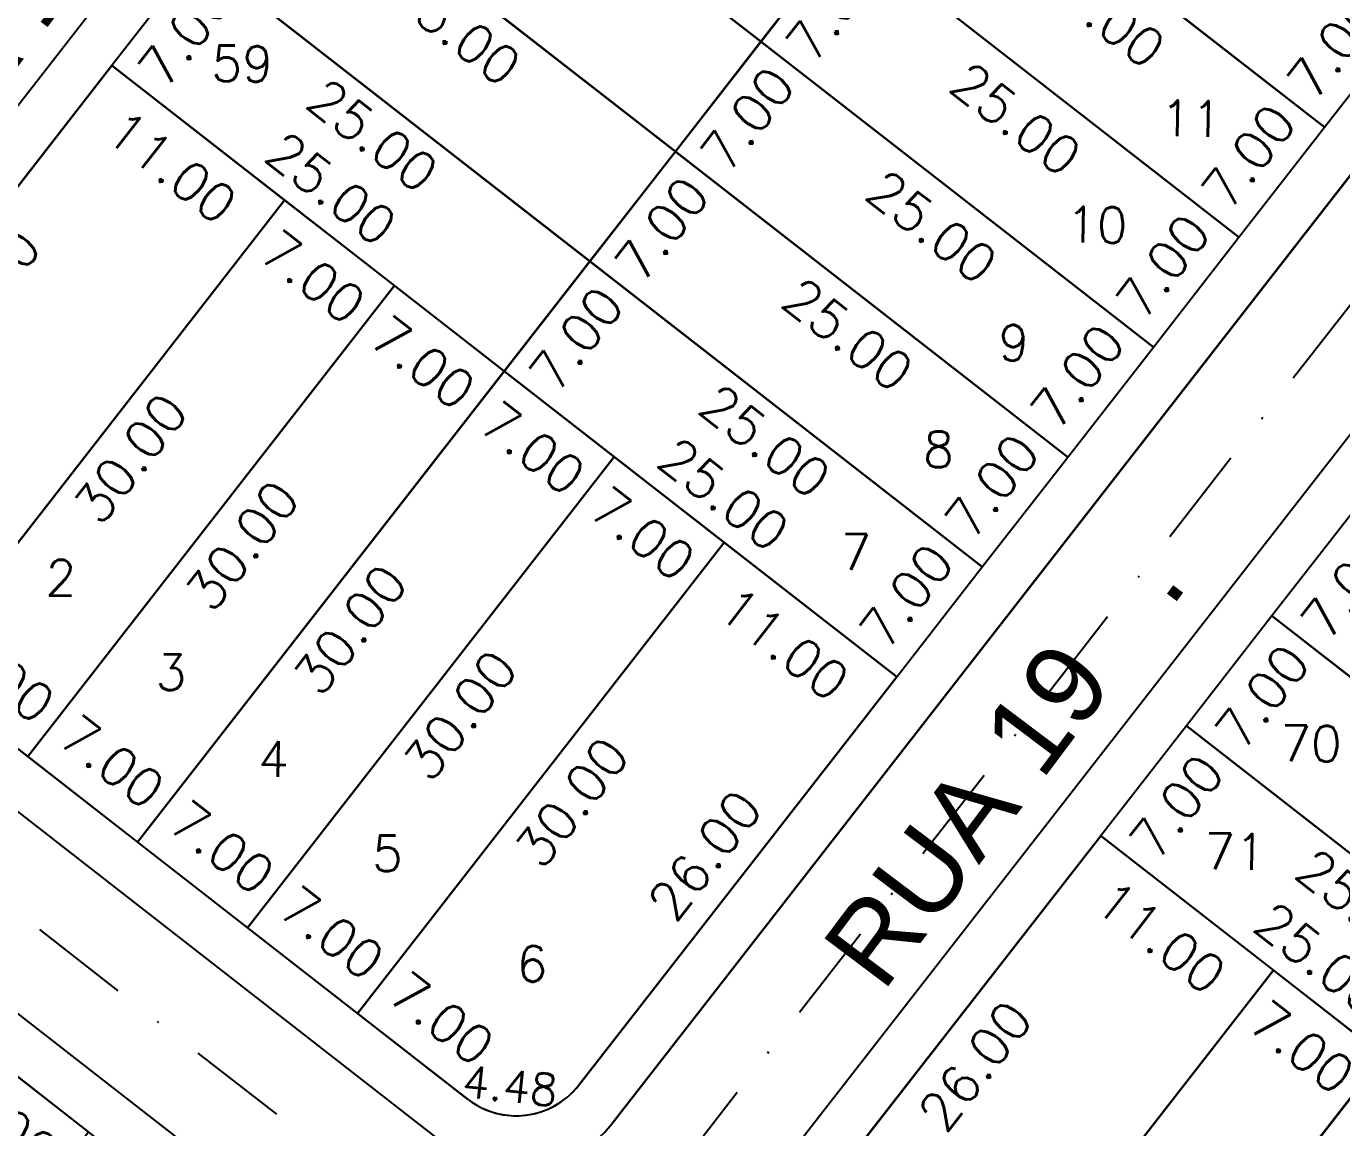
# Model space of a CAD drawing. Header units: millimetres. Extents: x -4430026 to 4783824, y 584 to 9593110.
# Drawn here: x 2707.8 to 2773.9, y 1276 to 1331.4 of the extents above; entities that cross this region are included whole.
import ezdxf
from ezdxf.enums import TextEntityAlignment as Align

# ---------------------------------------------------------------- set-up
doc = ezdxf.new("R2010")
doc.units = ezdxf.units.MM
doc.linetypes.add('CONTINUO', pattern=[0])
doc.linetypes.add('DASHDOT', pattern=[1, 0.5, -0.25, 0, -0.25])
for name, color, linetype in [('Calçada', 1, 'Continuous'), ('Cota', 8, 'Continuous'), ('Cota Curvas', 2, 'Continuous'), ('EIXO DAS VIAS', 252, 'DASHDOT'), ('Lotes', 2, 'Continuous'), ('Nomes de Ruas', 3, 'Continuous'), ('Numero de lotes', 5, 'Continuous')]:
    doc.layers.add(name, color=color, linetype=linetype)
doc.styles.add('arcad1', font='romans.shx')
doc.styles.add('ARIAL', font='arial.ttf', dxfattribs={"height": 0.25})
doc.styles.add('ROMANS', font='romans.shx')
doc.dimstyles.new('BOLA100', dxfattribs={"dimscale": 0, "dimtxt": 1.9, "dimasz": 0.18, "dimexe": 0.18, "dimexo": 0.063, "dimgap": 0, "dimtad": 1, "dimzin": 4, "dimdsep": 46, "dimtxsty": 'ROMANS', "dimcen": 0.09, "dimse1": 1, "dimse2": 1, "dimsd1": 1, "dimsd2": 1, "dimclrt": 256, "dimaunit": 1, "dimadec": 4, "dimazin": 0, "dimtfac": 1.2, "dimtix": 1, "dimtmove": 2, "dimatfit": 3, "dimfxl": 1, "dimtvp": 2, "dimtolj": 1, "dimtzin": 4, "dimarcsym": 0})

# ---------------------------------------------------------------- blocks, each defined once
blk = doc.blocks.new('*D1363')
at = {"layer": 'DEFPOINTS', "color": 0}
for p in [(2761.762, 1290.677), (2764.181, 1288.793), (2745.788, 1270.162)]:
    blk.add_point(p, dxfattribs=at)
at = {"layer": 'Cota', "insert": (2755.444, 1279.12), "char_height": 1.9, "attachment_point": 5, "rotation": 52.09358, "style": 'ROMANS'}
blk.add_mtext('\\A1;26.00', dxfattribs=at)
blk = doc.blocks.new('*D1364')
at = {"layer": 'DEFPOINTS', "color": 0}
for p in [(2770.441, 1283.919), (2772.681, 1282.174), (2752.01, 1260.248)]:
    blk.add_point(p, dxfattribs=at)
at = {"layer": 'Cota', "insert": (2762.716, 1270.923), "char_height": 1.9, "attachment_point": 5, "rotation": 52.09358, "style": 'ROMANS'}
blk.add_mtext('\\A1;30.00', dxfattribs=at)
blk = doc.blocks.new('*D1365')
at = {"layer": 'DEFPOINTS', "color": 0}
for p in [(2775.964, 1279.618), (2778.169, 1277.901), (2757.533, 1255.947)]:
    blk.add_point(p, dxfattribs=at)
at = {"layer": 'Cota', "insert": (2768.204, 1266.649), "char_height": 1.9, "attachment_point": 5, "rotation": 52.09358, "style": 'ROMANS'}
blk.add_mtext('\\A1;30.00', dxfattribs=at)
blk = doc.blocks.new('*D1391')
at = {"layer": 'DEFPOINTS', "color": 0}
for p in [(2766.063, 1296.2), (2768.481, 1294.316), (2761.762, 1290.677)]:
    blk.add_point(p, dxfattribs=at)
at = {"layer": 'Cota', "insert": (2765.581, 1292.139), "char_height": 1.9, "attachment_point": 5, "rotation": 52.09358, "style": 'ROMANS'}
blk.add_mtext('\\A1;7.00', dxfattribs=at)
blk = doc.blocks.new('*D1392')
at = {"layer": 'DEFPOINTS', "color": 0}
for p in [(2770.363, 1301.723), (2772.782, 1299.84), (2766.063, 1296.2)]:
    blk.add_point(p, dxfattribs=at)
at = {"layer": 'Cota', "insert": (2769.882, 1297.662), "char_height": 1.9, "attachment_point": 5, "rotation": 52.09358, "style": 'ROMANS'}
blk.add_mtext('\\A1;7.00', dxfattribs=at)
blk = doc.blocks.new('*D1393')
at = {"layer": 'DEFPOINTS', "color": 0}
for p in [(2774.664, 1307.246), (2777.082, 1305.363), (2770.363, 1301.723)]:
    blk.add_point(p, dxfattribs=at)
at = {"layer": 'Cota', "insert": (2774.183, 1303.185), "char_height": 1.9, "attachment_point": 5, "rotation": 52.09358, "style": 'ROMANS'}
blk.add_mtext('\\A1;7.00', dxfattribs=at)
blk = doc.blocks.new('*D1599')
at = {"layer": 'DEFPOINTS', "color": 0}
for p in [(2712.054, 1329.382), (2714.342, 1327.6), (2696.08, 1308.868)]:
    blk.add_point(p, dxfattribs=at)
at = {"layer": 'Cota', "insert": (2705.606, 1317.927), "char_height": 1.9, "attachment_point": 5, "rotation": 52.09358, "style": 'ROMANS'}
blk.add_mtext('\\A1;26.00', dxfattribs=at)
blk = doc.blocks.new('*D1600')
at = {"layer": 'DEFPOINTS', "color": 0}
for p in [(2720.733, 1322.624), (2722.955, 1320.894), (2702.302, 1298.954)]:
    blk.add_point(p, dxfattribs=at)
at = {"layer": 'Cota', "insert": (2712.989, 1309.643), "char_height": 1.9, "attachment_point": 5, "rotation": 52.09358, "style": 'ROMANS'}
blk.add_mtext('\\A1;30.00', dxfattribs=at)
blk = doc.blocks.new('*D1601')
at = {"layer": 'DEFPOINTS', "color": 0}
for p in [(2726.256, 1318.323), (2728.571, 1316.521), (2707.825, 1294.653)]:
    blk.add_point(p, dxfattribs=at)
at = {"layer": 'Cota', "insert": (2718.606, 1305.269), "char_height": 1.9, "attachment_point": 5, "rotation": 52.09358, "style": 'ROMANS'}
blk.add_mtext('\\A1;30.00', dxfattribs=at)
blk = doc.blocks.new('*D1602')
at = {"layer": 'DEFPOINTS', "color": 0}
for p in [(2731.779, 1314.023), (2734.001, 1312.293), (2713.348, 1290.352)]:
    blk.add_point(p, dxfattribs=at)
at = {"layer": 'Cota', "insert": (2724.035, 1301.042), "char_height": 1.9, "attachment_point": 5, "rotation": 52.09358, "style": 'ROMANS'}
blk.add_mtext('\\A1;30.00', dxfattribs=at)
blk = doc.blocks.new('*D1603')
at = {"layer": 'DEFPOINTS', "color": 0}
for p in [(2737.302, 1309.722), (2739.524, 1307.993), (2718.871, 1286.052)]:
    blk.add_point(p, dxfattribs=at)
at = {"layer": 'Cota', "insert": (2729.558, 1296.741), "char_height": 1.9, "attachment_point": 5, "rotation": 52.09358, "style": 'ROMANS'}
blk.add_mtext('\\A1;30.00', dxfattribs=at)
blk = doc.blocks.new('*D1604')
at = {"layer": 'DEFPOINTS', "color": 0}
for p in [(2742.826, 1305.422), (2745.14, 1303.619), (2724.394, 1281.751)]:
    blk.add_point(p, dxfattribs=at)
at = {"layer": 'Cota', "insert": (2735.175, 1292.368), "char_height": 1.9, "attachment_point": 5, "rotation": 52.09358, "style": 'ROMANS'}
blk.add_mtext('\\A1;30.00', dxfattribs=at)
blk = doc.blocks.new('*D1605')
at = {"layer": 'DEFPOINTS', "color": 0}
for p in [(2750.592, 1299.374), (2751.505, 1298.663), (2735.531, 1278.149)]:
    blk.add_point(p, dxfattribs=at)
at = {"layer": 'Cota', "insert": (2741.856, 1289.701), "char_height": 1.9, "attachment_point": 5, "rotation": 52.09358, "style": 'ROMANS'}
blk.add_mtext('\\A1;26.00', dxfattribs=at)
blk = doc.blocks.new('*D1606')
at = {"layer": 'DEFPOINTS', "color": 0}
for p in [(2754.893, 1304.897), (2755.805, 1304.187), (2751.505, 1298.663)]:
    blk.add_point(p, dxfattribs=at)
at = {"layer": 'Cota', "insert": (2751.993, 1302.719), "char_height": 1.9, "attachment_point": 5, "rotation": 52.09358, "style": 'ROMANS'}
blk.add_mtext('\\A1;7.00', dxfattribs=at)
blk = doc.blocks.new('*D1607')
at = {"layer": 'DEFPOINTS', "color": 0}
for p in [(2759.193, 1310.42), (2760.106, 1309.71), (2755.805, 1304.187)]:
    blk.add_point(p, dxfattribs=at)
at = {"layer": 'Cota', "insert": (2756.293, 1308.242), "char_height": 1.9, "attachment_point": 5, "rotation": 52.09358, "style": 'ROMANS'}
blk.add_mtext('\\A1;7.00', dxfattribs=at)
blk = doc.blocks.new('*D1608')
at = {"layer": 'DEFPOINTS', "color": 0}
for p in [(2763.494, 1315.943), (2764.407, 1315.233), (2760.106, 1309.71)]:
    blk.add_point(p, dxfattribs=at)
at = {"layer": 'Cota', "insert": (2760.594, 1313.766), "char_height": 1.9, "attachment_point": 5, "rotation": 52.09358, "style": 'ROMANS'}
blk.add_mtext('\\A1;7.00', dxfattribs=at)
blk = doc.blocks.new('*D1609')
at = {"layer": 'DEFPOINTS', "color": 0}
for p in [(2767.795, 1321.467), (2768.707, 1320.756), (2764.407, 1315.233)]:
    blk.add_point(p, dxfattribs=at)
at = {"layer": 'Cota', "insert": (2764.895, 1319.289), "char_height": 1.9, "attachment_point": 5, "rotation": 52.09358, "style": 'ROMANS'}
blk.add_mtext('\\A1;7.00', dxfattribs=at)
blk = doc.blocks.new('*D1610')
at = {"layer": 'DEFPOINTS', "color": 0}
for p in [(2772.095, 1326.99), (2773.008, 1326.279), (2768.707, 1320.756)]:
    blk.add_point(p, dxfattribs=at)
at = {"layer": 'Cota', "insert": (2769.195, 1324.812), "char_height": 1.9, "attachment_point": 5, "rotation": 52.09358, "style": 'ROMANS'}
blk.add_mtext('\\A1;7.00', dxfattribs=at)
blk = doc.blocks.new('*D1611')
at = {"layer": 'DEFPOINTS', "color": 0}
for p in [(2776.396, 1332.513), (2777.308, 1331.802), (2773.008, 1326.279)]:
    blk.add_point(p, dxfattribs=at)
at = {"layer": 'Cota', "insert": (2773.496, 1330.335), "char_height": 1.9, "attachment_point": 5, "rotation": 52.09358, "style": 'ROMANS'}
blk.add_mtext('\\A1;7.00', dxfattribs=at)
blk = doc.blocks.new('*D1614')
at = {"layer": 'DEFPOINTS', "color": 0}
for p in [(2736.08, 1319.546), (2738.301, 1317.816), (2731.779, 1314.023)]:
    blk.add_point(p, dxfattribs=at)
at = {"layer": 'Cota', "insert": (2735.401, 1315.638), "char_height": 1.9, "attachment_point": 5, "rotation": 52.09358, "style": 'ROMANS'}
blk.add_mtext('\\A1;7.00', dxfattribs=at)
blk = doc.blocks.new('*D1615')
at = {"layer": 'DEFPOINTS', "color": 0}
for p in [(2740.381, 1325.069), (2742.602, 1323.339), (2736.08, 1319.546)]:
    blk.add_point(p, dxfattribs=at)
at = {"layer": 'Cota', "insert": (2739.702, 1321.162), "char_height": 1.9, "attachment_point": 5, "rotation": 52.09358, "style": 'ROMANS'}
blk.add_mtext('\\A1;7.00', dxfattribs=at)
blk = doc.blocks.new('*D1616')
at = {"layer": 'DEFPOINTS', "color": 0}
for p in [(2744.681, 1330.592), (2746.902, 1328.863), (2740.381, 1325.069)]:
    blk.add_point(p, dxfattribs=at)
at = {"layer": 'Cota', "insert": (2744.003, 1326.685), "char_height": 1.9, "attachment_point": 5, "rotation": 52.09358, "style": 'ROMANS'}
blk.add_mtext('\\A1;7.00', dxfattribs=at)
blk = doc.blocks.new('*D1617')
at = {"layer": 'DEFPOINTS', "color": 0}
for p in [(2748.982, 1336.115), (2751.203, 1334.386), (2744.681, 1330.592)]:
    blk.add_point(p, dxfattribs=at)
at = {"layer": 'Cota', "insert": (2748.303, 1332.208), "char_height": 1.9, "attachment_point": 5, "rotation": 52.09358, "style": 'ROMANS'}
blk.add_mtext('\\A1;7.00', dxfattribs=at)
blk = doc.blocks.new('*D1622')
at = {"layer": 'DEFPOINTS', "color": 0}
for p in [(2716.355, 1334.905), (2718.643, 1333.123), (2712.054, 1329.382)]:
    blk.add_point(p, dxfattribs=at)
at = {"layer": 'Cota', "insert": (2715.743, 1330.945), "char_height": 1.9, "attachment_point": 5, "rotation": 52.09358, "style": 'ROMANS'}
blk.add_mtext('\\A1;7.00', dxfattribs=at)
blk = doc.blocks.new('*D4686')
at = {"layer": 'DEFPOINTS', "color": 0}
for p in [(2705.361, 1280.095), (2710.884, 1275.795), (2708.901, 1273.247)]:
    blk.add_point(p, dxfattribs=at)
at = {"layer": 'Cota', "insert": (2706.723, 1276.147), "char_height": 1.9, "attachment_point": 5, "rotation": 322.09432, "style": 'ROMANS'}
blk.add_mtext('\\A1;7.00', dxfattribs=at)
blk = doc.blocks.new('*D5087')
at = {"layer": 'DEFPOINTS', "color": 0}
for p in [(2702.302, 1298.954), (2708.714, 1295.794), (2707.825, 1294.653)]:
    blk.add_point(p, dxfattribs=at)
at = {"layer": 'Cota', "insert": (2706.536, 1298.694), "char_height": 1.9, "attachment_point": 5, "rotation": 322.09358, "style": 'ROMANS'}
blk.add_mtext('\\A1;7.00', dxfattribs=at)
blk = doc.blocks.new('*D5088')
at = {"layer": 'DEFPOINTS', "color": 0}
for p in [(2707.825, 1294.653), (2714.237, 1291.494), (2713.348, 1290.352)]:
    blk.add_point(p, dxfattribs=at)
at = {"layer": 'Cota', "insert": (2712.059, 1294.393), "char_height": 1.9, "attachment_point": 5, "rotation": 322.09358, "style": 'ROMANS'}
blk.add_mtext('\\A1;7.00', dxfattribs=at)
blk = doc.blocks.new('*D5089')
at = {"layer": 'DEFPOINTS', "color": 0}
for p in [(2713.348, 1290.352), (2719.76, 1287.193), (2718.871, 1286.052)]:
    blk.add_point(p, dxfattribs=at)
at = {"layer": 'Cota', "insert": (2717.582, 1290.093), "char_height": 1.9, "attachment_point": 5, "rotation": 322.09358, "style": 'ROMANS'}
blk.add_mtext('\\A1;7.00', dxfattribs=at)
blk = doc.blocks.new('*D5090')
at = {"layer": 'DEFPOINTS', "color": 0}
for p in [(2718.871, 1286.052), (2725.283, 1282.892), (2724.394, 1281.751)]:
    blk.add_point(p, dxfattribs=at)
at = {"layer": 'Cota', "insert": (2723.105, 1285.792), "char_height": 1.9, "attachment_point": 5, "rotation": 322.09358, "style": 'ROMANS'}
blk.add_mtext('\\A1;7.00', dxfattribs=at)
blk = doc.blocks.new('*D5091')
at = {"layer": 'DEFPOINTS', "color": 0}
for p in [(2724.394, 1281.751), (2730.806, 1278.592), (2729.917, 1277.451)]:
    blk.add_point(p, dxfattribs=at)
at = {"layer": 'Cota', "insert": (2728.628, 1281.492), "char_height": 1.9, "attachment_point": 5, "rotation": 322.09358, "style": 'ROMANS'}
blk.add_mtext('\\A1;7.00', dxfattribs=at)
blk = doc.blocks.new('*D5110')
at = {"layer": 'DEFPOINTS', "color": 0}
for p in [(2712.054, 1329.382), (2720.733, 1322.624), (2718.813, 1320.158)]:
    blk.add_point(p, dxfattribs=at)
at = {"layer": 'Cota', "insert": (2715.057, 1324.286), "char_height": 1.9, "attachment_point": 5, "rotation": 322.09358, "style": 'ROMANS'}
blk.add_mtext('\\A1;11.00', dxfattribs=at)
blk = doc.blocks.new('*D5111')
at = {"layer": 'DEFPOINTS', "color": 0}
for p in [(2720.733, 1322.624), (2726.256, 1318.323), (2724.336, 1315.857)]:
    blk.add_point(p, dxfattribs=at)
at = {"layer": 'Cota', "insert": (2722.158, 1318.757), "char_height": 1.9, "attachment_point": 5, "rotation": 322.09358, "style": 'ROMANS'}
blk.add_mtext('\\A1;7.00', dxfattribs=at)
blk = doc.blocks.new('*D5112')
at = {"layer": 'DEFPOINTS', "color": 0}
for p in [(2726.256, 1318.323), (2731.779, 1314.023), (2729.859, 1311.557)]:
    blk.add_point(p, dxfattribs=at)
at = {"layer": 'Cota', "insert": (2727.681, 1314.456), "char_height": 1.9, "attachment_point": 5, "rotation": 322.09358, "style": 'ROMANS'}
blk.add_mtext('\\A1;7.00', dxfattribs=at)
blk = doc.blocks.new('*D5113')
at = {"layer": 'DEFPOINTS', "color": 0}
for p in [(2731.779, 1314.023), (2737.302, 1309.722), (2735.382, 1307.256)]:
    blk.add_point(p, dxfattribs=at)
at = {"layer": 'Cota', "insert": (2733.204, 1310.156), "char_height": 1.9, "attachment_point": 5, "rotation": 322.09358, "style": 'ROMANS'}
blk.add_mtext('\\A1;7.00', dxfattribs=at)
blk = doc.blocks.new('*D5114')
at = {"layer": 'DEFPOINTS', "color": 0}
for p in [(2737.302, 1309.722), (2742.826, 1305.422), (2740.905, 1302.955)]:
    blk.add_point(p, dxfattribs=at)
at = {"layer": 'Cota', "insert": (2738.727, 1305.855), "char_height": 1.9, "attachment_point": 5, "rotation": 322.09358, "style": 'ROMANS'}
blk.add_mtext('\\A1;7.00', dxfattribs=at)
blk = doc.blocks.new('*D5115')
at = {"layer": 'DEFPOINTS', "color": 0}
for p in [(2742.826, 1305.422), (2751.505, 1298.663), (2749.584, 1296.197)]:
    blk.add_point(p, dxfattribs=at)
at = {"layer": 'Cota', "insert": (2745.828, 1300.326), "char_height": 1.9, "attachment_point": 5, "rotation": 322.09358, "style": 'ROMANS'}
blk.add_mtext('\\A1;11.00', dxfattribs=at)
blk = doc.blocks.new('*D5116')
at = {"layer": 'DEFPOINTS', "color": 0}
for p in [(2761.762, 1290.677), (2770.441, 1283.919), (2768.521, 1281.452)]:
    blk.add_point(p, dxfattribs=at)
at = {"layer": 'Cota', "insert": (2764.765, 1285.581), "char_height": 1.9, "attachment_point": 5, "rotation": 322.09358, "style": 'ROMANS'}
blk.add_mtext('\\A1;11.00', dxfattribs=at)
blk = doc.blocks.new('*D5117')
at = {"layer": 'DEFPOINTS', "color": 0}
for p in [(2770.441, 1283.919), (2775.964, 1279.618), (2774.044, 1277.152)]:
    blk.add_point(p, dxfattribs=at)
at = {"layer": 'Cota', "insert": (2771.866, 1280.052), "char_height": 1.9, "attachment_point": 5, "rotation": 322.09358, "style": 'ROMANS'}
blk.add_mtext('\\A1;7.00', dxfattribs=at)
blk = doc.blocks.new('*D5130')
at = {"layer": 'DEFPOINTS', "color": 0}
for p in [(2712.054, 1329.382), (2732.359, 1314.767), (2731.779, 1314.023)]:
    blk.add_point(p, dxfattribs=at)
at = {"layer": 'Cota', "insert": (2723.079, 1323.196), "char_height": 1.9, "attachment_point": 5, "rotation": 322.09358, "style": 'ROMANS'}
blk.add_mtext('\\A1;25.00', dxfattribs=at)
blk = doc.blocks.new('*D5131')
at = {"layer": 'DEFPOINTS', "color": 0}
for p in [(2731.779, 1314.023), (2752.084, 1299.407), (2751.505, 1298.663)]:
    blk.add_point(p, dxfattribs=at)
at = {"layer": 'Cota', "insert": (2742.805, 1307.837), "char_height": 1.9, "attachment_point": 5, "rotation": 322.09358, "style": 'ROMANS'}
blk.add_mtext('\\A1;25.00', dxfattribs=at)
blk = doc.blocks.new('*D5132')
at = {"layer": 'DEFPOINTS', "color": 0}
for p in [(2761.762, 1290.677), (2782.066, 1276.061), (2781.487, 1275.317)]:
    blk.add_point(p, dxfattribs=at)
at = {"layer": 'Cota', "insert": (2772.787, 1284.49), "char_height": 1.9, "attachment_point": 5, "rotation": 322.09358, "style": 'ROMANS'}
blk.add_mtext('\\A1;25.00', dxfattribs=at)
blk = doc.blocks.new('*D5139')
at = {"layer": 'DEFPOINTS', "color": 0}
for p in [(2716.355, 1334.905), (2736.08, 1319.546), (2734.441, 1317.442)]:
    blk.add_point(p, dxfattribs=at)
at = {"layer": 'Cota', "insert": (2725.162, 1325.871), "char_height": 1.9, "attachment_point": 5, "rotation": 322.09358, "style": 'ROMANS'}
blk.add_mtext('\\A1;25.00', dxfattribs=at)
blk = doc.blocks.new('*D5140')
at = {"layer": 'DEFPOINTS', "color": 0}
for p in [(2736.08, 1319.546), (2755.805, 1304.187), (2754.167, 1302.082)]:
    blk.add_point(p, dxfattribs=at)
at = {"layer": 'Cota', "insert": (2744.888, 1310.512), "char_height": 1.9, "attachment_point": 5, "rotation": 322.09358, "style": 'ROMANS'}
blk.add_mtext('\\A1;25.00', dxfattribs=at)
blk = doc.blocks.new('*D5141')
at = {"layer": 'DEFPOINTS', "color": 0}
for p in [(2766.063, 1296.2), (2785.788, 1280.84), (2784.149, 1278.736)]:
    blk.add_point(p, dxfattribs=at)
at = {"layer": 'Cota', "insert": (2774.87, 1287.165), "char_height": 1.9, "attachment_point": 5, "rotation": 322.09358, "style": 'ROMANS'}
blk.add_mtext('\\A1;25.00', dxfattribs=at)
blk = doc.blocks.new('*D5146')
at = {"layer": 'DEFPOINTS', "color": 0}
for p in [(2720.655, 1340.428), (2740.381, 1325.069), (2738.607, 1322.792)]:
    blk.add_point(p, dxfattribs=at)
at = {"layer": 'Cota', "insert": (2729.328, 1331.221), "char_height": 1.9, "attachment_point": 5, "rotation": 322.09358, "style": 'ROMANS'}
blk.add_mtext('\\A1;25.00', dxfattribs=at)
blk = doc.blocks.new('*D5147')
at = {"layer": 'DEFPOINTS', "color": 0}
for p in [(2740.381, 1325.069), (2760.106, 1309.71), (2758.333, 1307.433)]:
    blk.add_point(p, dxfattribs=at)
at = {"layer": 'Cota', "insert": (2749.054, 1315.862), "char_height": 1.9, "attachment_point": 5, "rotation": 322.09358, "style": 'ROMANS'}
blk.add_mtext('\\A1;25.00', dxfattribs=at)
blk = doc.blocks.new('*D5148')
at = {"layer": 'DEFPOINTS', "color": 0}
for p in [(2770.363, 1301.723), (2790.089, 1286.364), (2788.315, 1284.086)]:
    blk.add_point(p, dxfattribs=at)
at = {"layer": 'Cota', "insert": (2779.036, 1292.516), "char_height": 1.9, "attachment_point": 5, "rotation": 322.09358, "style": 'ROMANS'}
blk.add_mtext('\\A1;25.00', dxfattribs=at)
blk = doc.blocks.new('*D5153')
at = {"layer": 'DEFPOINTS', "color": 0}
for p in [(2724.956, 1345.951), (2744.681, 1330.592), (2742.824, 1328.207)]:
    blk.add_point(p, dxfattribs=at)
at = {"layer": 'Cota', "insert": (2733.545, 1336.637), "char_height": 1.9, "attachment_point": 5, "rotation": 322.09358, "style": 'ROMANS'}
blk.add_mtext('\\A1;25.00', dxfattribs=at)
blk = doc.blocks.new('*D5154')
at = {"layer": 'DEFPOINTS', "color": 0}
for p in [(2744.681, 1330.592), (2764.407, 1315.233), (2762.55, 1312.848)]:
    blk.add_point(p, dxfattribs=at)
at = {"layer": 'Cota', "insert": (2753.271, 1321.277), "char_height": 1.9, "attachment_point": 5, "rotation": 322.09358, "style": 'ROMANS'}
blk.add_mtext('\\A1;25.00', dxfattribs=at)
blk = doc.blocks.new('*D5162')
at = {"layer": 'DEFPOINTS', "color": 0}
for p in [(2748.982, 1336.115), (2768.707, 1320.756), (2766.769, 1318.267)]:
    blk.add_point(p, dxfattribs=at)
at = {"layer": 'Cota', "insert": (2757.49, 1326.696), "char_height": 1.9, "attachment_point": 5, "rotation": 322.09358, "style": 'ROMANS'}
blk.add_mtext('\\A1;25.00', dxfattribs=at)
blk = doc.blocks.new('*D5168')
at = {"layer": 'DEFPOINTS', "color": 0}
for p in [(2753.282, 1341.638), (2773.008, 1326.279), (2770.989, 1323.686)]:
    blk.add_point(p, dxfattribs=at)
at = {"layer": 'Cota', "insert": (2761.71, 1332.115), "char_height": 1.9, "attachment_point": 5, "rotation": 322.09358, "style": 'ROMANS'}
blk.add_mtext('\\A1;25.00', dxfattribs=at)
blk = doc.blocks.new('*D5175')
at = {"layer": 'DEFPOINTS', "color": 0}
for p in [(2757.583, 1347.161), (2777.308, 1331.802), (2775.61, 1329.621)]:
    blk.add_point(p, dxfattribs=at)
at = {"layer": 'Cota', "insert": (2766.331, 1338.05), "char_height": 1.9, "attachment_point": 5, "rotation": 322.09358, "style": 'ROMANS'}
blk.add_mtext('\\A1;25.00', dxfattribs=at)

msp = doc.modelspace()

# ---------------------------------------------------------------- linework, layer by layer
at = {"layer": 'Calçada', "lineweight": -3}
for p, q in [((2789.943, 1343.959), (2737.196, 1276.219)), ((2789.943, 1343.959), (2737.196, 1276.219)), ((2797.123, 1340.159), (2743.508, 1271.304)), ((2797.123, 1340.159), (2743.508, 1271.304)), ((2797.123, 1340.159), (2743.508, 1271.304)), ((2797.123, 1340.159), (2743.508, 1271.304))]:
    msp.add_line(p, q, dxfattribs=at)
for points in [[(2793.234, 1498.961, 0.418387), (2787.18, 1504.992), (2744.177, 1504.601, 0.410052), (2738.232, 1498.632), (2737.572, 1370.282, -0.165602), (2735.04, 1362.971), (2693.8, 1310.009, 0.414214), (2694.848, 1301.589), (2728.776, 1275.171, 0.414214), (2737.196, 1276.219), (2789.943, 1343.959, 0.165602), (2792.474, 1351.27)], [(2793.234, 1498.961, 0.418387), (2787.18, 1504.992), (2744.177, 1504.601, 0.410052), (2738.232, 1498.632), (2737.572, 1370.282, -0.165602), (2735.04, 1362.971), (2693.8, 1310.009, 0.414214), (2694.848, 1301.589), (2728.776, 1275.171, 0.414214), (2737.196, 1276.219), (2789.943, 1343.959, 0.165602), (2792.474, 1351.27)], [(2724.909, 1260.438, 0.414214), (2723.861, 1268.859), (2689.933, 1295.277, 0.414214), (2681.513, 1294.229), (2560.405, 1138.694, 0.556494), (2563.94, 1129.129, -0.139325), (2599.861, 1110.52, 0.441803), (2608.706, 1111.204)], [(2724.909, 1260.438, 0.414214), (2723.861, 1268.859), (2689.933, 1295.277, 0.414214), (2681.513, 1294.229), (2560.405, 1138.694, 0.556494), (2563.94, 1129.129, -0.139325), (2599.861, 1110.52, 0.441803), (2608.706, 1111.204)]]:
    msp.add_lwpolyline(points, format="xyb", close=True, dxfattribs=at)
at = {"layer": 'EIXO DAS VIAS', "ltscale": 10}
msp.add_line((2734.209, 1265.871, 103.708), (2793.533, 1342.059, 103.708), dxfattribs=at)
at = {"layer": 'EIXO DAS VIAS', "ltscale": 10, "elevation": 103.708}
msp.add_lwpolyline([(2684.501, 1304.577), (2734.209, 1265.871)], dxfattribs=at)
at = {"layer": 'Lotes', "lineweight": -3}
for p, q in [((2773.008, 1326.279), (2733.557, 1356.998)), ((2713.348, 1290.352), (2761.884, 1352.685)), ((2768.707, 1320.756), (2729.256, 1351.475)), ((2764.407, 1315.233), (2724.956, 1345.951)), ((2760.106, 1309.71), (2720.655, 1340.428)), ((2755.805, 1304.187), (2716.355, 1334.905)), ((2696.08, 1308.868), (2712.054, 1329.382)), ((2751.505, 1298.663), (2712.054, 1329.382)), ((2720.733, 1322.624), (2702.302, 1298.954)), ((2726.256, 1318.323), (2707.825, 1294.653)), ((2737.302, 1309.722), (2718.871, 1286.052)), ((2742.826, 1305.422), (2724.394, 1281.751)), ((2729.917, 1277.451), (2696.779, 1303.254)), ((2809.814, 1271.004), (2770.363, 1301.723)), ((2751.505, 1298.663), (2735.531, 1278.149)), ((2805.513, 1265.481), (2766.063, 1296.2)), ((2721.931, 1267.193), (2688.792, 1292.997)), ((2745.788, 1270.162), (2761.762, 1290.677)), ((2801.213, 1259.958), (2761.762, 1290.677)), ((2770.441, 1283.919), (2752.01, 1260.248)), ((2775.964, 1279.618), (2757.533, 1255.947))]:
    msp.add_line(p, q, dxfattribs=at)
at = {"layer": 'Lotes', "linetype": 'CONTINUO', "lineweight": -3}
for p, q in [((2724.956, 1345.951), (2744.681, 1330.592)), ((2744.681, 1330.592), (2724.956, 1345.951)), ((2773.008, 1326.279), (2753.282, 1341.638)), ((2753.282, 1341.638), (2773.008, 1326.279)), ((2720.655, 1340.428), (2740.381, 1325.069)), ((2740.381, 1325.069), (2720.655, 1340.428)), ((2744.681, 1330.592), (2748.982, 1336.115)), ((2748.982, 1336.115), (2744.681, 1330.592)), ((2768.707, 1320.756), (2748.982, 1336.115)), ((2748.982, 1336.115), (2768.707, 1320.756)), ((2716.355, 1334.905), (2712.054, 1329.382)), ((2716.355, 1334.905), (2736.08, 1319.546)), ((2736.08, 1319.546), (2716.355, 1334.905)), ((2773.008, 1326.279), (2777.308, 1331.802)), ((2740.381, 1325.069), (2744.681, 1330.592)), ((2744.681, 1330.592), (2740.381, 1325.069)), ((2764.407, 1315.233), (2744.681, 1330.592)), ((2744.681, 1330.592), (2764.407, 1315.233)), ((2712.054, 1329.382), (2731.779, 1314.023)), ((2720.733, 1322.624), (2712.054, 1329.382)), ((2768.707, 1320.756), (2773.008, 1326.279)), ((2736.08, 1319.546), (2740.381, 1325.069)), ((2740.381, 1325.069), (2736.08, 1319.546)), ((2760.106, 1309.71), (2740.381, 1325.069)), ((2740.381, 1325.069), (2760.106, 1309.71)), ((2720.733, 1322.624), (2702.302, 1298.954)), ((2702.302, 1298.954), (2720.733, 1322.624)), ((2726.256, 1318.323), (2720.733, 1322.624)), ((2764.407, 1315.233), (2768.707, 1320.756)), ((2731.779, 1314.023), (2736.08, 1319.546)), ((2736.08, 1319.546), (2731.779, 1314.023)), ((2755.805, 1304.187), (2736.08, 1319.546)), ((2736.08, 1319.546), (2755.805, 1304.187)), ((2726.256, 1318.323), (2707.825, 1294.653)), ((2707.825, 1294.653), (2726.256, 1318.323)), ((2731.779, 1314.023), (2726.256, 1318.323)), ((2760.106, 1309.71), (2764.407, 1315.233)), ((2731.779, 1314.023), (2713.348, 1290.352)), ((2713.348, 1290.352), (2731.779, 1314.023)), ((2731.779, 1314.023), (2751.505, 1298.663)), ((2737.302, 1309.722), (2731.779, 1314.023)), ((2737.302, 1309.722), (2718.871, 1286.052)), ((2718.871, 1286.052), (2737.302, 1309.722)), ((2742.826, 1305.422), (2737.302, 1309.722)), ((2755.805, 1304.187), (2760.106, 1309.71)), ((2774.664, 1307.246), (2770.363, 1301.723)), ((2742.826, 1305.422), (2724.394, 1281.751)), ((2724.394, 1281.751), (2742.826, 1305.422)), ((2751.505, 1298.663), (2742.826, 1305.422)), ((2751.505, 1298.663), (2755.805, 1304.187)), ((2770.363, 1301.723), (2766.063, 1296.2)), ((2770.363, 1301.723), (2790.089, 1286.364)), ((2790.089, 1286.364), (2770.363, 1301.723)), ((2766.063, 1296.2), (2761.762, 1290.677)), ((2766.063, 1296.2), (2785.788, 1280.84)), ((2785.788, 1280.84), (2766.063, 1296.2)), ((2761.762, 1290.677), (2781.487, 1275.317)), ((2770.441, 1283.919), (2761.762, 1290.677)), ((2770.441, 1283.919), (2752.01, 1260.248)), ((2752.01, 1260.248), (2770.441, 1283.919)), ((2775.964, 1279.618), (2770.441, 1283.919)), ((2775.964, 1279.618), (2757.533, 1255.947)), ((2757.533, 1255.947), (2775.964, 1279.618))]:
    msp.add_line(p, q, dxfattribs=at)
at = {"layer": 'Lotes'}
for points in [[(2729.256, 1351.475), (2724.956, 1345.951), (2744.681, 1330.592), (2748.982, 1336.115)], [(2757.583, 1347.161), (2753.282, 1341.638), (2773.008, 1326.279), (2777.308, 1331.802)], [(2724.956, 1345.951), (2720.655, 1340.428), (2740.381, 1325.069), (2744.681, 1330.592)], [(2753.282, 1341.638), (2748.982, 1336.115), (2768.707, 1320.756), (2773.008, 1326.279)], [(2720.655, 1340.428), (2716.355, 1334.905), (2736.08, 1319.546), (2740.381, 1325.069)], [(2748.982, 1336.115), (2744.681, 1330.592), (2764.407, 1315.233), (2768.707, 1320.756)], [(2716.355, 1334.905), (2712.054, 1329.382), (2731.779, 1314.023), (2736.08, 1319.546)], [(2744.681, 1330.592), (2740.381, 1325.069), (2760.106, 1309.71), (2764.407, 1315.233)], [(2736.08, 1319.546), (2755.805, 1304.187), (2760.106, 1309.71), (2740.381, 1325.069)], [(2702.302, 1298.954), (2707.825, 1294.653), (2726.256, 1318.323), (2720.733, 1322.624)], [(2736.08, 1319.546), (2731.779, 1314.023), (2751.505, 1298.663), (2755.805, 1304.187)], [(2707.825, 1294.653), (2713.348, 1290.352), (2731.779, 1314.023), (2726.256, 1318.323)], [(2713.348, 1290.352), (2718.871, 1286.052), (2737.302, 1309.722), (2731.779, 1314.023)], [(2718.871, 1286.052), (2724.394, 1281.751), (2742.826, 1305.422), (2737.302, 1309.722)], [(2774.664, 1307.246), (2770.363, 1301.723), (2790.089, 1286.364), (2794.389, 1291.887)], [(2770.363, 1301.723), (2766.063, 1296.2), (2785.788, 1280.84), (2790.089, 1286.364)], [(2766.063, 1296.2), (2761.762, 1290.677), (2781.487, 1275.317), (2785.788, 1280.84)], [(2752.01, 1260.248), (2757.533, 1255.947), (2775.964, 1279.618), (2770.441, 1283.919)], [(2705.361, 1280.095), (2686.93, 1256.425), (2692.453, 1252.124), (2710.884, 1275.795)], [(2757.533, 1255.947), (2763.056, 1251.647), (2781.487, 1275.317), (2775.964, 1279.618)]]:
    msp.add_lwpolyline(points, close=True, dxfattribs=at)
for points in [[(2696.08, 1308.868, 0.414214), (2696.779, 1303.254), (2702.302, 1298.954), (2720.733, 1322.624), (2712.054, 1329.382)], [(2724.394, 1281.751), (2729.917, 1277.451, 0.28758), (2734.145, 1277.02, 0.113154), (2735.531, 1278.149), (2751.505, 1298.663), (2742.826, 1305.422)], [(2745.788, 1270.162, 0.414214), (2746.487, 1264.549), (2752.01, 1260.248), (2770.441, 1283.919), (2761.762, 1290.677)]]:
    msp.add_lwpolyline(points, format="xyb", close=True, dxfattribs=at)
at = {"layer": 'Lotes', "lineweight": -3}
msp.add_arc((2732.375, 1280.607), 4, 232.09358, 322.09358, dxfattribs=at)

# ---------------------------------------------------------------- texts
at = {"layer": 'Cota Curvas', "insert": (2732.067, 1278.109, -51.854), "char_height": 1.6, "attachment_point": 5, "rotation": 354.18197, "style": 'ROMANS'}
msp.add_mtext('\\A1;4.48', dxfattribs=at)
at = {"layer": 'Nomes de Ruas', "extrusion": (-0.066244, -0.055846, 0.996239), "style": 'ARIAL'}
for s, p in [('RUA 18  .', (726.527, 2916.097, -253.542)), ('RUA 19   .', (787.453, 2930.961, -254.835))]:
    msp.add_text(s, height=4, rotation=102.96746, dxfattribs=at).set_placement(p, align=Align.MIDDLE_CENTER)
at = {"layer": 'Numero de lotes', "style": 'arcad1'}
for s, p in [('59', (2718.608, 1329.476, 103.708)), ('11', (2766.31, 1326.715, 103.708)), ('10', (2761.563, 1321.378, 103.708)), ('9', (2757.387, 1315.45, 103.708)), ('8', (2753.609, 1310.096, 103.708)), ('7', (2749.447, 1304.942, 103.708)), ('2', (2709.492, 1303.639, 103.708)), ('3', (2715.028, 1298.893, 103.708)), ('70', (2772.327, 1295.314, 103.708)), ('4', (2720.183, 1294.541, 103.708)), ('5', (2725.913, 1289.791, 103.708)), ('71', (2768.507, 1289.884, 103.708)), ('6', (2733.178, 1284.239, 103.708))]:
    msp.add_text(s, height=1.8, rotation=358.97539, dxfattribs=at).set_placement(p, align=Align.MIDDLE_CENTER)

# ---------------------------------------------------------------- dimensions: what is measured, and where the dimension line sits
at = {"layer": 'Cota'}
for base, p1, p2, angle, picture, middle in [((2775.61, 1329.621), (2757.583, 1347.161), (2777.308, 1331.802), 142.09358, '*D5175', (2766.331, 1338.05)), ((2742.824, 1328.207), (2724.956, 1345.951), (2744.681, 1330.592), 142.09358, '*D5153', (2733.545, 1336.637)), ((2770.989, 1323.686), (2753.282, 1341.638), (2773.008, 1326.279), 142.09358, '*D5168', (2761.71, 1332.115)), ((2738.607, 1322.792), (2720.655, 1340.428), (2740.381, 1325.069), 142.09358, '*D5146', (2729.328, 1331.221)), ((2751.203, 1334.386), (2744.681, 1330.592), (2748.982, 1336.115), 232.09358, '*D1617', (2748.303, 1332.208)), ((2766.769, 1318.267), (2748.982, 1336.115), (2768.707, 1320.756), 142.09358, '*D5162', (2757.49, 1326.696)), ((2718.643, 1333.123), (2712.054, 1329.382), (2716.355, 1334.905), 232.09358, '*D1622', (2715.743, 1330.945)), ((2734.441, 1317.442), (2716.355, 1334.905), (2736.08, 1319.546), 142.09358, '*D5139', (2725.162, 1325.871)), ((2776.396, 1332.513), (2773.008, 1326.279), (2777.308, 1331.802), 232.09358, '*D1611', (2773.496, 1330.335)), ((2746.902, 1328.863), (2740.381, 1325.069), (2744.681, 1330.592), 232.09358, '*D1616', (2744.003, 1326.685)), ((2762.55, 1312.848), (2744.681, 1330.592), (2764.407, 1315.233), 142.09358, '*D5154', (2753.271, 1321.277)), ((2718.813, 1320.158), (2712.054, 1329.382), (2720.733, 1322.624), 142.09358, '*D5110', (2715.057, 1324.286)), ((2732.359, 1314.767), (2712.054, 1329.382), (2731.779, 1314.023), 142.09358, '*D5130', (2723.079, 1323.196)), ((2772.095, 1326.99), (2768.707, 1320.756), (2773.008, 1326.279), 232.09358, '*D1610', (2769.195, 1324.812)), ((2742.602, 1323.339), (2736.08, 1319.546), (2740.381, 1325.069), 232.09358, '*D1615', (2739.702, 1321.162)), ((2758.333, 1307.433), (2740.381, 1325.069), (2760.106, 1309.71), 142.09358, '*D5147', (2749.054, 1315.862)), ((2724.336, 1315.857), (2720.733, 1322.624), (2726.256, 1318.323), 142.09358, '*D5111', (2722.158, 1318.757)), ((2767.795, 1321.467), (2764.407, 1315.233), (2768.707, 1320.756), 232.09358, '*D1609', (2764.895, 1319.289)), ((2738.301, 1317.816), (2731.779, 1314.023), (2736.08, 1319.546), 232.09358, '*D1614', (2735.401, 1315.638)), ((2754.167, 1302.082), (2736.08, 1319.546), (2755.805, 1304.187), 142.09358, '*D5140', (2744.888, 1310.512)), ((2729.859, 1311.557), (2726.256, 1318.323), (2731.779, 1314.023), 142.09358, '*D5112', (2727.681, 1314.456)), ((2763.494, 1315.943), (2760.106, 1309.71), (2764.407, 1315.233), 232.09358, '*D1608', (2760.594, 1313.766)), ((2735.382, 1307.256), (2731.779, 1314.023), (2737.302, 1309.722), 142.09358, '*D5113', (2733.204, 1310.156)), ((2752.084, 1299.407), (2731.779, 1314.023), (2751.505, 1298.663), 142.09358, '*D5131', (2742.805, 1307.837)), ((2759.193, 1310.42), (2755.805, 1304.187), (2760.106, 1309.71), 232.09358, '*D1607', (2756.293, 1308.242)), ((2740.905, 1302.955), (2737.302, 1309.722), (2742.826, 1305.422), 142.09358, '*D5114', (2738.727, 1305.855)), ((2777.082, 1305.363), (2770.363, 1301.723), (2774.664, 1307.246), 232.09358, '*D1393', (2774.183, 1303.185)), ((2749.584, 1296.197), (2742.826, 1305.422), (2751.505, 1298.663), 142.09358, '*D5115', (2745.828, 1300.326)), ((2754.893, 1304.897), (2751.505, 1298.663), (2755.805, 1304.187), 232.09358, '*D1606', (2751.993, 1302.719)), ((2772.782, 1299.84), (2766.063, 1296.2), (2770.363, 1301.723), 232.09358, '*D1392', (2769.882, 1297.662)), ((2788.315, 1284.086), (2770.363, 1301.723), (2790.089, 1286.364), 142.09358, '*D5148', (2779.036, 1292.516)), ((2708.714, 1295.794), (2702.302, 1298.954), (2707.825, 1294.653), 142.09358, '*D5087', (2706.536, 1298.694)), ((2714.237, 1291.494), (2707.825, 1294.653), (2713.348, 1290.352), 142.09358, '*D5088', (2712.059, 1294.393)), ((2768.481, 1294.316), (2761.762, 1290.677), (2766.063, 1296.2), 232.09358, '*D1391', (2765.581, 1292.139)), ((2784.149, 1278.736), (2766.063, 1296.2), (2785.788, 1280.84), 142.09358, '*D5141', (2774.87, 1287.165)), ((2719.76, 1287.193), (2713.348, 1290.352), (2718.871, 1286.052), 142.09358, '*D5089', (2717.582, 1290.093)), ((2768.521, 1281.452), (2761.762, 1290.677), (2770.441, 1283.919), 142.09358, '*D5116', (2764.765, 1285.581)), ((2782.066, 1276.061), (2761.762, 1290.677), (2781.487, 1275.317), 142.09358, '*D5132', (2772.787, 1284.49)), ((2725.283, 1282.892), (2718.871, 1286.052), (2724.394, 1281.751), 142.09358, '*D5090', (2723.105, 1285.792)), ((2730.806, 1278.592), (2724.394, 1281.751), (2729.917, 1277.451), 142.09358, '*D5091', (2728.628, 1281.492)), ((2774.044, 1277.152), (2770.441, 1283.919), (2775.964, 1279.618), 142.09358, '*D5117', (2771.866, 1280.052)), ((2708.901, 1273.247), (2705.361, 1280.095), (2710.884, 1275.795), 142.09432, '*D4686', (2706.723, 1276.147))]:
    dim = msp.add_linear_dim(base=base, p1=p1, p2=p2, angle=angle, dimstyle='BOLA100', override={"dimscale": 1}, dxfattribs=at)
    dim.commit()
    dim.dimension.update_dxf_attribs({"geometry": picture, "text_midpoint": middle})
for p1, p2, distance, picture, middle in [((2696.08, 1308.868), (2712.054, 1329.382), -2.9, '*D1599', (2705.606, 1317.927)), ((2702.302, 1298.954), (2720.733, 1322.624), -2.815, '*D1600', (2712.989, 1309.643)), ((2707.825, 1294.653), (2726.256, 1318.323), -2.934, '*D1601', (2718.606, 1305.269)), ((2713.348, 1290.352), (2731.779, 1314.023), -2.815, '*D1602', (2724.035, 1301.042)), ((2718.871, 1286.052), (2737.302, 1309.722), -2.815, '*D1603', (2729.558, 1296.741)), ((2724.394, 1281.751), (2742.826, 1305.422), -2.934, '*D1604', (2735.175, 1292.368)), ((2735.531, 1278.149), (2751.505, 1298.663), 1.157, '*D1605', (2741.856, 1289.701)), ((2745.788, 1270.162), (2761.762, 1290.677), -3.065, '*D1363', (2755.444, 1279.12)), ((2752.01, 1260.248), (2770.441, 1283.919), -2.839, '*D1364', (2762.716, 1270.923)), ((2757.533, 1255.947), (2775.964, 1279.618), -2.795, '*D1365', (2768.204, 1266.649))]:
    dim = msp.add_aligned_dim(p1=p1, p2=p2, distance=distance, dimstyle='BOLA100', override={"dimscale": 1}, dxfattribs=at)
    dim.commit()
    dim.dimension.update_dxf_attribs({"geometry": picture, "text_midpoint": middle})

doc.saveas('drawing.dxf')
